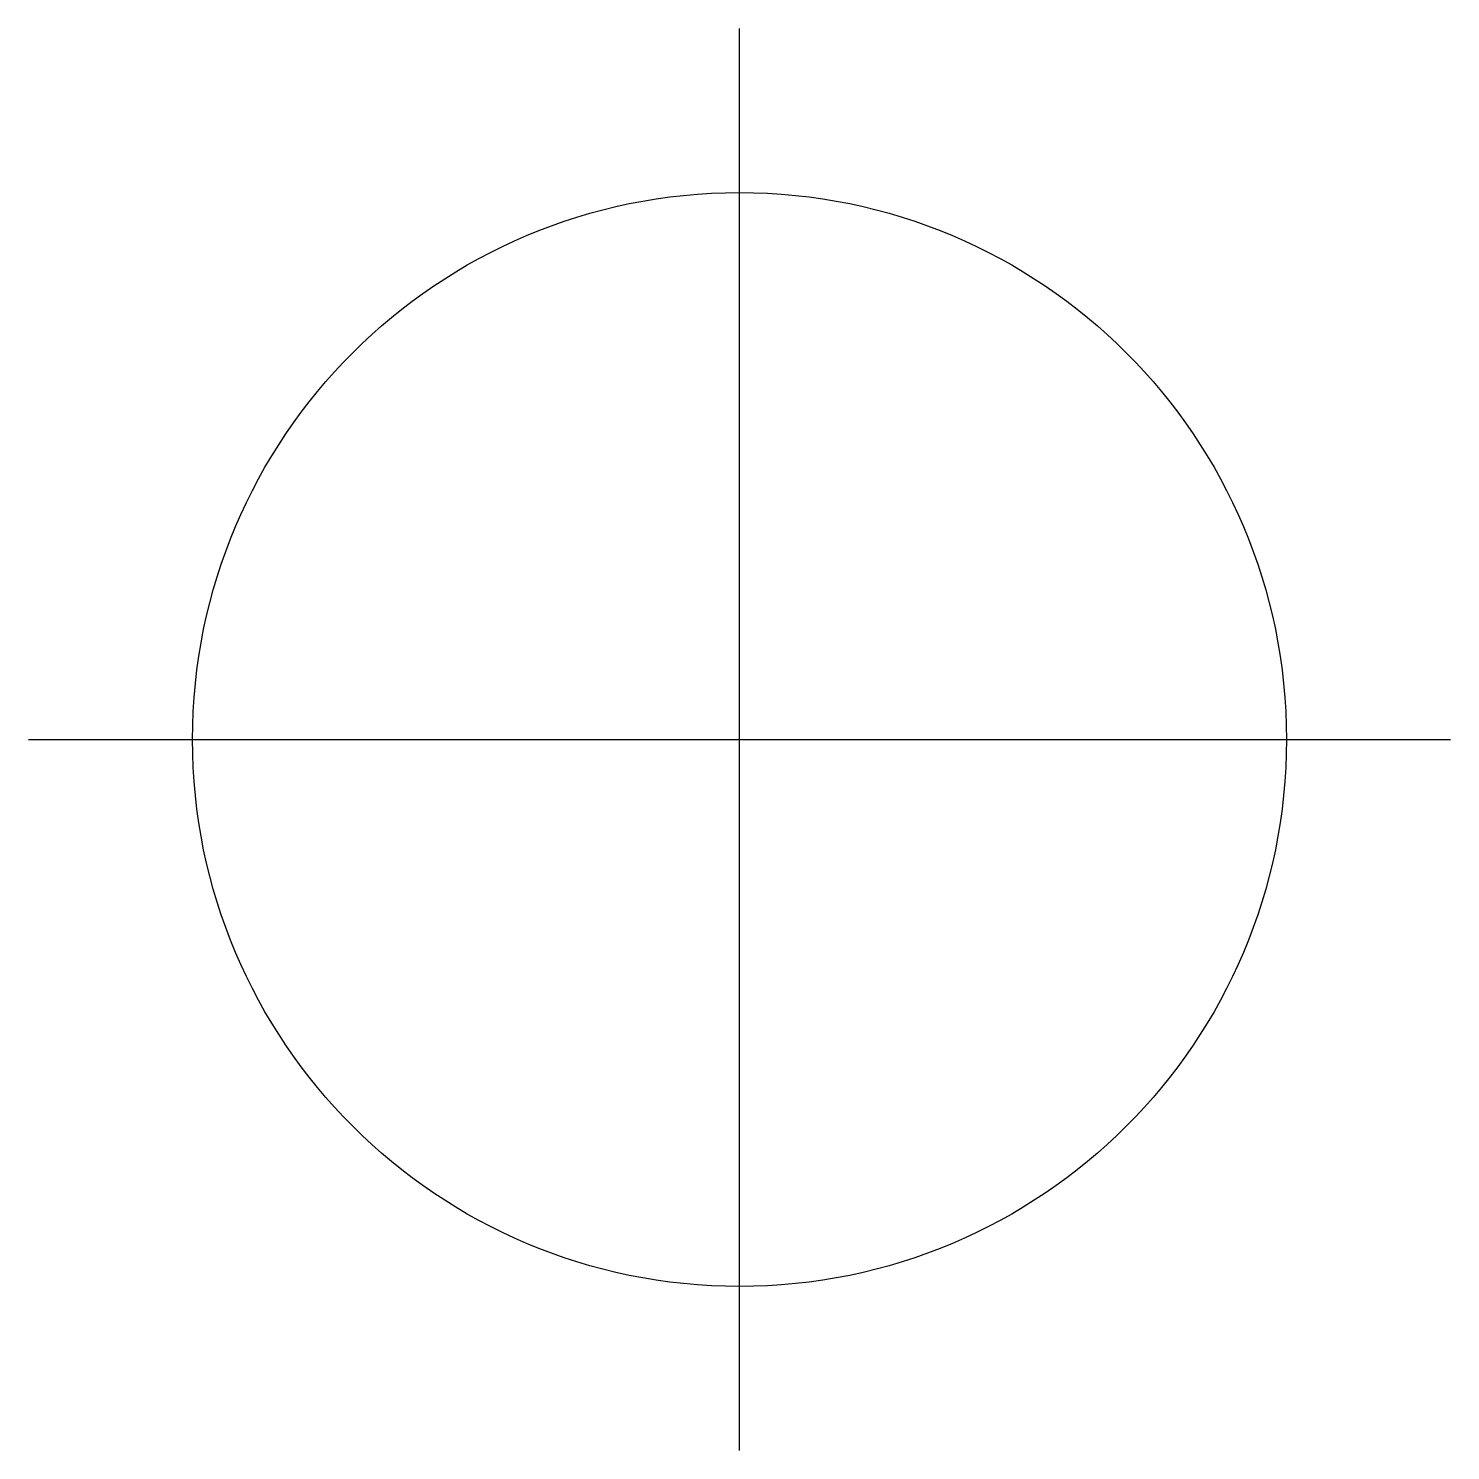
# Model space of a CAD drawing. Header units: inches. Extents: x -0.7 to 14.7, y -0.7 to 0.7.
# Drawn here: x 13.35 to 14.65, y -0.65 to 0.65 of the extents above.
import ezdxf

# ---------------------------------------------------------------- set-up
doc = ezdxf.new("R2010")
doc.units = ezdxf.units.IN
doc.header["$MEASUREMENT"] = 0
doc.layers.add('Position Node', color=1, linetype='Continuous')

msp = doc.modelspace()

# ---------------------------------------------------------------- linework, layer by layer
at = {"layer": 'Position Node'}
for p, q in [((14, -0.65, -22.6779), (14, 0.65, -22.6779)), ((14, -0.65), (14, 0.65)), ((13.35, 0), (14.65, 0)), ((13.35, 0, -22.6779), (14.65, 0, -22.6779))]:
    msp.add_line(p, q, dxfattribs=at)
for centre in [(14, 0), (14, 0, -22.6779)]:
    msp.add_circle(centre, 0.5, dxfattribs=at)

doc.saveas('drawing.dxf')
